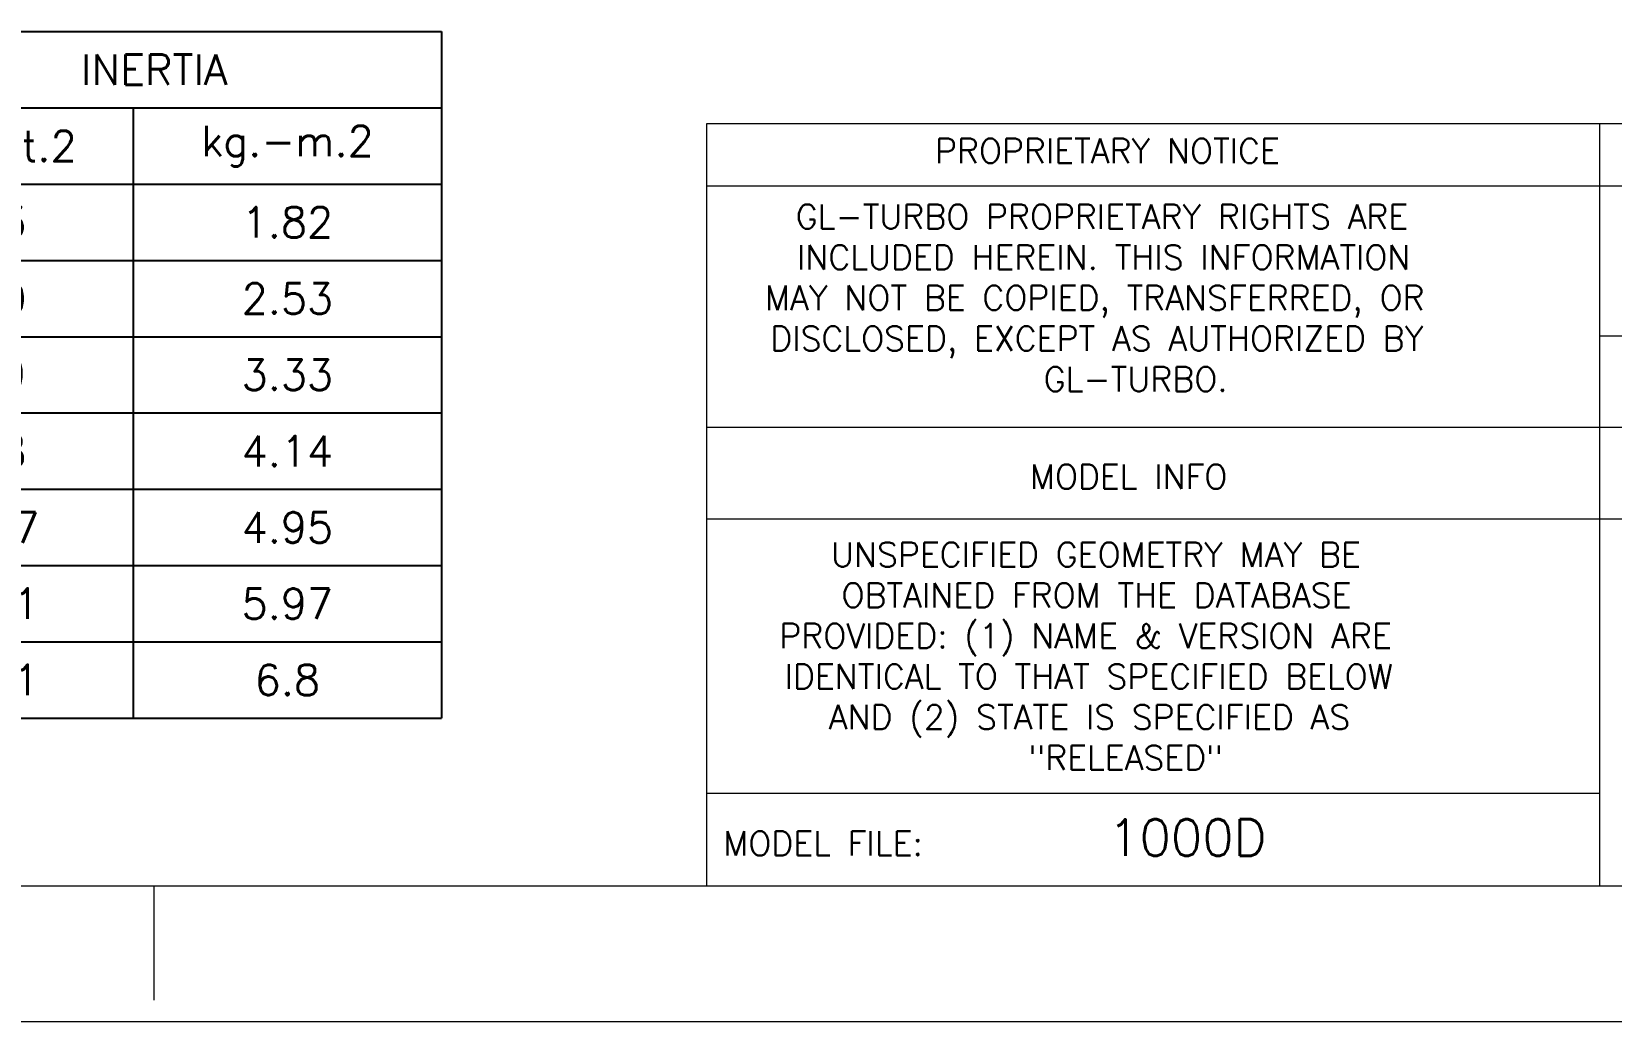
# Model space of a CAD drawing. Header units: inches. Extents: x 452 to 872, y 136 to 456.
# Drawn here: x 549.1 to 652.7, y 136.1 to 201 of the extents above; entities that cross this region are included whole.
import ezdxf
from ezdxf.enums import TextEntityAlignment as Align

# ---------------------------------------------------------------- set-up
doc = ezdxf.new("R2010")
doc.units = ezdxf.units.IN
doc.header["$MEASUREMENT"] = 0
doc.layers.add('Title Block', color=7, linetype='Continuous')
doc.styles.add('ACANSTS', font='romans.shx', dxfattribs={"height": 1})
doc.styles.add('Roman', font='romans')

# ---------------------------------------------------------------- blocks, each defined once
blk = doc.blocks.new('*T13')
at = {"layer": 'Title Block', "color": 0, "linetype": 'ByBlock', "lineweight": -2, "transparency": 16777216}
for p, q in [((0, 0), (97.33, 0)), ((0, 0), (0, -45)), ((22.32, 0), (22.32, -45)), ((59.66, 0), (59.66, -45)), ((97.33, 0), (97.33, -45)), ((0, -5), (97.33, -5)), ((41.58, -5), (41.58, -45)), ((77.13, -5), (77.13, -45)), ((0, -10), (97.33, -10)), ((0, -15), (97.33, -15)), ((0, -20), (97.33, -20)), ((0, -25), (97.33, -25)), ((0, -30), (97.33, -30)), ((0, -35), (97.33, -35)), ((0, -40), (97.33, -40)), ((0, -45), (97.33, -45))]:
    blk.add_line(p, q, dxfattribs=at)
at = {"layer": 'Title Block', "color": 0, "lineweight": 15, "transparency": 16777216, "char_height": 2, "attachment_point": 5, "style": 'Roman'}
for s, insert, width in [('WEIGHT', (40.99, -2.5), 35.214), ('INERTIA', (78.5, -2.5), 35.5469), ('kg', (50.62, -7.5), 15.9499), ('kg.-m.2', (87.23, -7.5), 18.0737), ('MODEL', (11.16, -7.5), 20.1933), ('lb', (31.95, -7.5), 17.1378), ('lb.-ft.2', (68.4, -7.5), 15.347), ('3,351', (31.95, -12.5), 17.1378), ('1,520', (50.62, -12.5), 15.9499), ('LS12-2', (11.16, -12.5), 20.1933), ('43', (68.4, -12.5), 15.347), ('1.82', (87.23, -12.5), 18.0737), ('LS12-3', (11.16, -17.5), 20.1933), ('4,277', (31.95, -17.5), 17.1378), ('1,940', (50.62, -17.5), 15.9499), ('60', (68.4, -17.5), 15.347), ('2.53', (87.23, -17.5), 18.0737), ('LS12-4', (11.16, -22.5), 20.1933), ('5,203', (31.95, -22.5), 17.1378), ('2,360', (50.62, -22.5), 15.9499), ('79', (68.4, -22.5), 15.347), ('3.33', (87.23, -22.5), 18.0737), ('LS12-5', (11.16, -27.5), 20.1933), ('6,129', (31.95, -27.5), 17.1378), ('2,780', (50.62, -27.5), 15.9499), ('98', (68.4, -27.5), 15.347), ('4.14', (87.23, -27.5), 18.0737), ('LS12-6', (11.16, -32.5), 20.1933), ('7,055', (31.95, -32.5), 17.1378), ('3,200', (50.62, -32.5), 15.9499), ('117', (68.4, -32.5), 15.347), ('4.95', (87.23, -32.5), 18.0737), ('7,981', (31.95, -37.5), 17.1378), ('3,620', (50.62, -37.5), 15.9499), ('LS12-7', (11.16, -37.5), 20.1933), ('141', (68.4, -37.5), 15.347), ('5.97', (87.23, -37.5), 18.0737), ('8,907', (31.95, -42.5), 17.1378), ('4,040', (50.62, -42.5), 15.9499), ('LS12-8', (11.16, -42.5), 20.1933), ('161', (68.4, -42.5), 15.347), ('6.8', (87.23, -42.5), 18.0737)]:
    blk.add_mtext(s, dxfattribs=dict(at, insert=insert, width=width))
blk = doc.blocks.new('LONE STAR BLOWER TITLE BLOCK (SIZE A)')
at = {"layer": 'Title Block', "lineweight": 15}
for p, q in [((23.125, 3.3125), (7.9451, 3.3125)), ((7.9451, 3.3125), (7.9451, 0.5)), ((23.125, 3.3125), (9.0934, 3.3125)), ((11.2399, 3.3125), (11.2399, 0.5)), ((13.4489, 3.0833), (7.9451, 3.0833)), ((17.3, 2.5291), (11.2399, 2.5291)), ((17.3, 2.1916), (7.9451, 2.1916)), ((17.3, 1.8541), (7.9451, 1.8541)), ((11.2399, 0.8416), (7.9451, 0.8416)), ((0.5, 0.5), (23.125, 0.5)), ((5.9062, 0.0781), (5.9062, 0.5)), ((0, 0), (23.625, 0))]:
    blk.add_line(p, q, dxfattribs=at)
at = {"layer": 'Title Block', "lineweight": 15, "char_height": 0.09, "attachment_point": 1, "style": 'Roman'}
for s, width, insert in [('PROPRIETARY NOTICE', 1.446871, (8.7881, 3.2585)), ('\\pi0.13358;GL-TURBO PROPRIETARY RIGHTS ARE \\P\\pi0.13786;INCLUDED HEREIN. THIS INFORMATION \\P\\pi0.02001;MAY NOT BE COPIED, TRANSFERRED, OR \\P\\pi0.03929;DISCLOSED, EXCEPT AS AUTHORIZED BY \\P\\pi1.04858;GL-TURBO.', 2.821441, (8.1406, 3.0158)), ('MODEL INFO', 1.446871, (9.138, 2.0557)), ('\\pi0.33011;UNSPECIFIED GEOMETRY MAY BE \\P\\pi0.36868;OBTAINED FROM THE DATABASE \\P\\pi0.1394;PROVIDED: (1) NAME & VERSION ARE \\P\\pi0.15868;IDENTICAL TO THAT SPECIFIED BELOW \\P\\pi0.32154;AND (2) STATE IS SPECIFIED AS \\P\\pi1.05868;"RELEASED"', 2.871652, (8.0742, 1.7682)), ('MODEL FILE:', 1.446871, (8.0065, 0.702))]:
    blk.add_mtext_dynamic_manual_height_columns(s, width=width, gutter_width=1.25, heights=[0], dxfattribs=dict(at, insert=insert))
at = {"layer": 'Title Block', "lineweight": 15, "style": 'ACANSTS'}
for tag, p, height in [('DRAWN_BY', (14.3692, 2.2855), 0.135), ('DRAWN_DATE', (15.5145, 2.2938), 0.135), ('DRAWING_SUBTITLE', (17.5134, 1.9768), 0.2025), ('CHECKED_BY', (14.3914, 1.9397), 0.135), ('CHECK_DATE', (15.4958, 1.9404), 0.135), ('DRAWING_SUBTITLE', (17.5109, 1.5494), 0.2025), ('ENGINEER', (14.3854, 1.6081), 0.135), ('ENG_DATE', (15.4868, 1.6029), 0.135), ('MANUFACTURING', (14.3811, 1.2706), 0.135), ('MFG_DATE', (15.4879, 1.2695), 0.135), ('CONTROL', (14.3811, 0.9331), 0.135), ('CONTROL_DATE', (15.4879, 0.932), 0.135), ('CAGE_CODE', (17.7275, 0.9163), 0.135), ('MODEL_FILE_NAME', (8.2952, 0.6111), 0.135), ('APPROVED_BY', (14.3698, 0.5685), 0.135), ('APPROVAL_DATE', (15.4796, 0.5615), 0.135)]:
    blk.add_attdef(tag, p, '', height=height, dxfattribs=at)
at = {"layer": 'Title Block', "lineweight": 15, "style": 'Roman', "flags": 8}
for tag, height, p in [('DWG_NUMBER', 0.2812, (18.9096, 1.1474)), ('SCALE', 0.135, (17.9035, 0.7041)), ('SHEETNUMBER', 0.135, (21.2556, 0.7041)), ('TOTA_SHEETS', 0.135, (21.8939, 0.7016))]:
    blk.add_attdef(tag, text='', height=height, dxfattribs=at).set_placement(p, align=Align.TOP_LEFT)
at = {"layer": 'Title Block', "lineweight": 15, "style": 'ACANSTS'}
blk.add_attdef('REVISION', text='', height=0.135, dxfattribs=at).set_placement((22.8495, 0.8933), align=Align.CENTER)

msp = doc.modelspace()

# ---------------------------------------------------------------- block references
ref = msp.add_blockref('LONE STAR BLOWER TITLE BLOCK (SIZE A)', (452.276, 136.098), dxfattribs=dict(xscale=17.75796442161139, yscale=17.75796442161139, zscale=17.75796442161139))
ref.add_attrib('MODEL_FILE_NAME', '1000D', (619.685, 146.95), dxfattribs={"layer": 'Title Block', "lineweight": 15, "height": 2.3973, "style": 'ACANSTS'})
msp.add_blockref('*T13', (478.659, 200.978))

doc.saveas('drawing.dxf')
